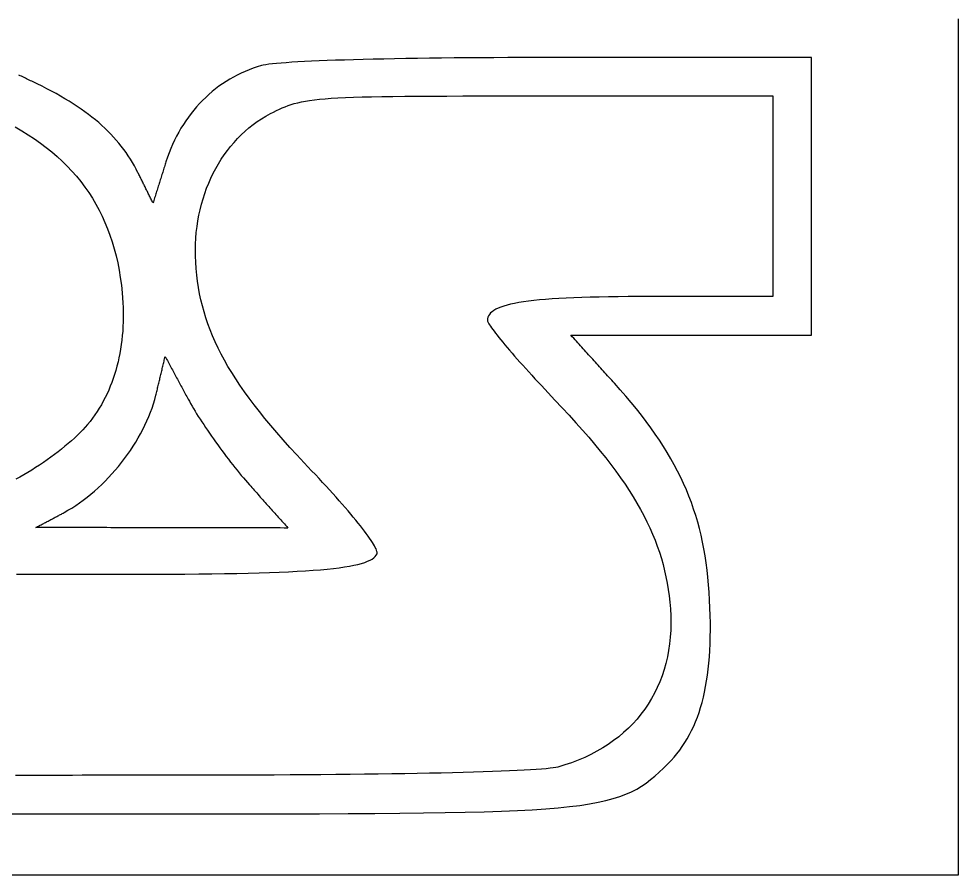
# Model space of a CAD drawing. Extents: x 0 to 124, y 0 to 63.
# Drawn here: x 89.55 to 123.9, y 0 to 31.33 of the extents above; entities that cross this region are included whole.
import ezdxf

# ---------------------------------------------------------------- set-up
doc = ezdxf.new("R2010")
doc.units = 0
doc.layers.get('0').update_dxf_attribs({"linetype": 'CONTINUOUS'})

msp = doc.modelspace()

# ---------------------------------------------------------------- linework, layer by layer
at = {"color": 7}
for points in [[(123.895556, 31.326667), (123.895556, 30.347708), (123.895556, 29.36875), (123.895556, 28.389792), (123.895556, 27.410833), (123.895556, 26.431875), (123.895556, 25.452917), (123.895556, 24.473958), (123.895556, 23.495), (123.895556, 22.516042), (123.895556, 21.537083), (123.895556, 20.558125), (123.895556, 19.579167), (123.895556, 18.600208), (123.895556, 17.62125), (123.895556, 16.642292), (123.895556, 15.663333), (123.895556, 14.684375), (123.895556, 13.705417), (123.895556, 12.726458), (123.895556, 11.7475), (123.895556, 10.768542), (123.895556, 9.789583), (123.895556, 8.810625), (123.895556, 7.831667), (123.895556, 6.852708), (123.895556, 5.87375), (123.895556, 4.894792), (123.895556, 3.915833), (123.895556, 2.936875), (123.895556, 1.957917), (123.895556, 0.978958), (123.895556, 0), (121.959686, 0), (120.023819, 0), (118.08795, 0), (116.152083, 0), (114.216214, 0), (112.280347, 0), (110.344478, 0), (108.408611, 0), (106.472742, 0), (104.536875, 0), (102.601006, 0), (100.665139, 0), (98.729269, 0), (96.793403, 0), (94.857533, 0), (92.921667, 0), (90.985797, 0), (89.049931, 0)], [(89.188189, 2.24037), (89.576848, 2.240621), (89.965508, 2.240873), (90.354167, 2.241127), (90.742827, 2.241378), (91.131487, 2.241629), (91.520146, 2.241883), (91.908806, 2.242134), (92.297465, 2.242388), (92.686125, 2.242639), (93.074784, 2.242891), (93.463444, 2.243145), (93.852103, 2.243396), (94.240765, 2.243647), (94.629425, 2.243901), (95.018084, 2.244152), (95.406744, 2.244406), (95.795403, 2.244657), (96.184063, 2.244908), (96.572722, 2.245162), (96.961382, 2.245414), (98.227112, 2.246543), (99.417833, 2.248236), (100.53617, 2.251058), (101.584746, 2.255066), (102.566186, 2.260625), (103.483114, 2.26802), (104.338157, 2.277587), (105.133939, 2.289581), (105.873088, 2.304313), (106.558222, 2.322065), (107.191971, 2.343147), (107.776956, 2.367842), (108.315809, 2.396456), (108.811145, 2.429279), (109.265596, 2.4666), (109.681787, 2.508718), (110.062338, 2.555923), (110.409878, 2.608515), (110.727031, 2.666786), (111.016418, 2.731028), (111.280672, 2.801535), (111.522409, 2.878607), (111.744258, 2.962532), (111.948847, 3.053608), (112.138794, 3.152126), (112.316729, 3.258385), (112.485275, 3.372674), (112.647059, 3.495294), (112.8047, 3.62653), (112.960831, 3.766685), (113.118071, 3.916048), (113.279045, 4.074916), (113.394022, 4.194113), (113.50436, 4.31717), (113.610086, 4.444193), (113.711226, 4.575296), (113.807805, 4.710588), (113.899852, 4.850184), (113.987391, 4.99419), (114.070455, 5.142718), (114.149065, 5.295883), (114.223247, 5.453792), (114.293032, 5.616555), (114.358443, 5.784286), (114.41951, 5.957096), (114.476257, 6.135093), (114.528711, 6.318391), (114.5769, 6.507102), (114.620851, 6.70133), (114.660587, 6.901194), (114.696139, 7.106801), (114.727533, 7.318262), (114.754796, 7.535689), (114.777938, 7.759192), (114.797016, 7.988881), (114.812031, 8.22487), (114.823037, 8.467268), (114.830036, 8.716188), (114.833056, 8.971737), (114.83221, 9.234029), (114.827384, 9.503173), (114.818663, 9.779282), (114.806076, 10.062467), (114.78965, 10.352837), (114.770064, 10.627154), (114.745793, 10.896925), (114.716719, 11.162374), (114.682736, 11.423729), (114.64375, 11.681214), (114.599656, 11.935056), (114.550351, 12.185478), (114.495733, 12.432707), (114.435699, 12.676973), (114.370147, 12.918494), (114.298976, 13.157502), (114.222082, 13.394222), (114.139362, 13.628875), (114.050716, 13.861692), (113.956042, 14.092894), (113.855235, 14.32271), (113.748194, 14.551366), (113.634817, 14.779089), (113.515002, 15.0061), (113.388643, 15.232626), (113.255643, 15.458894), (113.115898, 15.685132), (112.969306, 15.911562), (112.81576, 16.138412), (112.655164, 16.365906), (112.487411, 16.594272), (112.312403, 16.823732), (112.130036, 17.054514), (111.940205, 17.286845), (111.74281, 17.520948), (111.537748, 17.75705), (111.324918, 17.995378), (111.275261, 18.05025), (111.225604, 18.105126), (111.175944, 18.159998), (111.126287, 18.214871), (111.07663, 18.269743), (111.026973, 18.324618), (110.977316, 18.379491), (110.927657, 18.434363), (110.878, 18.489239), (110.828343, 18.544111), (110.778686, 18.598983), (110.729029, 18.653856), (110.679372, 18.708731), (110.629712, 18.763604), (110.580055, 18.818476), (110.530398, 18.873351), (110.480741, 18.928224), (110.431084, 18.983096), (110.381424, 19.037969), (110.331767, 19.092844), (110.28211, 19.147717), (110.232453, 19.202589), (110.182796, 19.257462), (110.133136, 19.312337), (110.083479, 19.367209), (110.033822, 19.422082), (109.984165, 19.476957), (109.934508, 19.53183), (109.884851, 19.586702), (109.835191, 19.641574), (109.785534, 19.69645), (109.735877, 19.751322), (109.87332, 19.751322), (110.010759, 19.751322), (110.148201, 19.751322), (110.285643, 19.751322), (110.423086, 19.751322), (110.560525, 19.751322), (110.697967, 19.751322), (110.83541, 19.751322), (110.972849, 19.751322), (111.110291, 19.751322), (111.247733, 19.751322), (111.385176, 19.751322), (111.522615, 19.751322), (111.660057, 19.751322), (111.797499, 19.751322), (111.934939, 19.751322), (112.072381, 19.751322), (112.209823, 19.751322), (112.347265, 19.751322), (112.484705, 19.751322), (112.622147, 19.751322), (112.759589, 19.751322), (112.897032, 19.751322), (113.034471, 19.751322), (113.171913, 19.751322), (113.309355, 19.751322), (113.446795, 19.751322), (113.584237, 19.751322), (113.721679, 19.751322), (113.859121, 19.751322), (113.996561, 19.751322), (114.134003, 19.751322), (114.271445, 19.751322), (114.408885, 19.751322), (114.546327, 19.751322), (114.683769, 19.751322), (114.821209, 19.751322), (114.958651, 19.751322), (115.096093, 19.751322), (115.233535, 19.751322), (115.370975, 19.751322), (115.508417, 19.751322), (115.645859, 19.751322), (115.783298, 19.751322), (115.920741, 19.751322), (116.058183, 19.751322), (116.195622, 19.751322), (116.333065, 19.751322), (116.470507, 19.751322), (116.607946, 19.751322), (116.745388, 19.751322), (116.882831, 19.751322), (117.02027, 19.751322), (117.157712, 19.751322), (117.295154, 19.751322), (117.432594, 19.751322), (117.570036, 19.751322), (117.707478, 19.751322), (117.844921, 19.751322), (117.98236, 19.751322), (118.119802, 19.751322), (118.257244, 19.751322), (118.394684, 19.751322), (118.532126, 19.751322), (118.532126, 19.910072), (118.532126, 20.068822), (118.532126, 20.227572), (118.532126, 20.386322), (118.532126, 20.545072), (118.532126, 20.703822), (118.532126, 20.862572), (118.532126, 21.021322), (118.532126, 21.180072), (118.532126, 21.338822), (118.532126, 21.497572), (118.532126, 21.656322), (118.532126, 21.815072), (118.532126, 21.973822), (118.532126, 22.132572), (118.532126, 22.291322), (118.532126, 22.450072), (118.532126, 22.608822), (118.532126, 22.767572), (118.532126, 22.926322), (118.532126, 23.085072), (118.532126, 23.243822), (118.532126, 23.402572), (118.532126, 23.561322), (118.532126, 23.720072), (118.532126, 23.878822), (118.532126, 24.037572), (118.532126, 24.196322), (118.532126, 24.355072), (118.532126, 24.513822), (118.532126, 24.672572), (118.532126, 24.831322), (118.532126, 24.990072), (118.532126, 25.148822), (118.532126, 25.307572), (118.532126, 25.466322), (118.532126, 25.625072), (118.532126, 25.783822), (118.532126, 25.942572), (118.532126, 26.101322), (118.532126, 26.260072), (118.532126, 26.418822), (118.532126, 26.577572), (118.532126, 26.736322), (118.532126, 26.895072), (118.532126, 27.053822), (118.532126, 27.212572), (118.532126, 27.371322), (118.532126, 27.530072), (118.532126, 27.688822), (118.532126, 27.847572), (118.532126, 28.006322), (118.532126, 28.165072), (118.532126, 28.323822), (118.532126, 28.482572), (118.532126, 28.641322), (118.532126, 28.800072), (118.532126, 28.958822), (118.532126, 29.117572), (118.532126, 29.276322), (118.532126, 29.435072), (118.532126, 29.593822), (118.532126, 29.752572), (118.532126, 29.911322), (118.234469, 29.911269), (117.936812, 29.911218), (117.639158, 29.911164), (117.341501, 29.911111), (117.043844, 29.911057), (116.746187, 29.911003), (116.448533, 29.910953), (116.150876, 29.910899), (115.853219, 29.910845), (115.555562, 29.910794), (115.257908, 29.910741), (114.960251, 29.910687), (114.662594, 29.910634), (114.364937, 29.910583), (114.067283, 29.910529), (113.769626, 29.910476), (113.471969, 29.910422), (113.174312, 29.910368), (112.876658, 29.910318), (112.579001, 29.910264), (112.281344, 29.91021), (111.983687, 29.910157), (111.686033, 29.910106), (111.388376, 29.910052), (111.090719, 29.909999), (110.793062, 29.909948), (110.495408, 29.909894), (110.197751, 29.909841), (109.900094, 29.909787), (109.602437, 29.909733), (109.304783, 29.909683), (109.007126, 29.909629), (108.470421, 29.909347), (107.943481, 29.908218), (107.426659, 29.906524), (106.920304, 29.903984), (106.424764, 29.900936), (105.940395, 29.897268), (105.467543, 29.892978), (105.006561, 29.888067), (104.557802, 29.882536), (104.121614, 29.876411), (103.698348, 29.869723), (103.288355, 29.862441), (102.891986, 29.854624), (102.509591, 29.846242), (102.141523, 29.837324), (101.78813, 29.827869), (101.449765, 29.817878), (101.126776, 29.80738), (100.819518, 29.796373), (100.528338, 29.784887), (100.253589, 29.77292), (99.995624, 29.760474), (99.754787, 29.747549), (99.531433, 29.734171), (99.325913, 29.720371), (99.138577, 29.706118), (98.969777, 29.691443), (98.819863, 29.676344), (98.689186, 29.66085), (98.578095, 29.644961), (98.486943, 29.628705), (98.41608, 29.612054), (98.263931, 29.567022), (98.113791, 29.517035), (97.96574, 29.462163), (97.819854, 29.402487), (97.676211, 29.338087), (97.534886, 29.269038), (97.395959, 29.19542), (97.259507, 29.117313), (97.125607, 29.034791), (96.994337, 28.947934), (96.865774, 28.856819), (96.739993, 28.761526), (96.617077, 28.66213), (96.497101, 28.558713), (96.38014, 28.45135), (96.266274, 28.340121), (96.155581, 28.225101), (96.048136, 28.106373), (95.944022, 27.98401), (95.843308, 27.858093), (95.746077, 27.7287), (95.652407, 27.595909), (95.562373, 27.459796), (95.476052, 27.320443), (95.393525, 27.177924), (95.314867, 27.03232), (95.240154, 26.883704), (95.169466, 26.732162), (95.102881, 26.577764), (95.040473, 26.420595), (94.982324, 26.26073), (94.928507, 26.098246), (94.913634, 26.051078), (94.898761, 26.00391), (94.883888, 25.95674), (94.869015, 25.909572), (94.854142, 25.862404), (94.839268, 25.815236), (94.824395, 25.768066), (94.809522, 25.720898), (94.794649, 25.67373), (94.779776, 25.626562), (94.764903, 25.579395), (94.75003, 25.532224), (94.735157, 25.485056), (94.720284, 25.437888), (94.70541, 25.390721), (94.690537, 25.343553), (94.675664, 25.296382), (94.660791, 25.249214), (94.645918, 25.202047), (94.631045, 25.154879), (94.616172, 25.107708), (94.601299, 25.06054), (94.586426, 25.013372), (94.571552, 24.966205), (94.556679, 24.919037), (94.541806, 24.871866), (94.526933, 24.824698), (94.51206, 24.777531), (94.497187, 24.730363), (94.482314, 24.683192), (94.467441, 24.636024), (94.452568, 24.588857), (94.435437, 24.623497), (94.418306, 24.658139), (94.401175, 24.692779), (94.384044, 24.727419), (94.366913, 24.762062), (94.349782, 24.796702), (94.332651, 24.831342), (94.31552, 24.865985), (94.29839, 24.900625), (94.281259, 24.935265), (94.264128, 24.969907), (94.246997, 25.004547), (94.229866, 25.039187), (94.212735, 25.07383), (94.195604, 25.10847), (94.178473, 25.14311), (94.161342, 25.177753), (94.144212, 25.212393), (94.127081, 25.247036), (94.10995, 25.281676), (94.092819, 25.316315), (94.075688, 25.350958), (94.058557, 25.385598), (94.041426, 25.420238), (94.024295, 25.454881), (94.007164, 25.489521), (93.990034, 25.524161), (93.972903, 25.558804), (93.955772, 25.593444), (93.938641, 25.628084), (93.92151, 25.662726), (93.904379, 25.697366), (93.83916, 25.825171), (93.770939, 25.950946), (93.699658, 26.074743), (93.625256, 26.196609), (93.547667, 26.316604), (93.466836, 26.434776), (93.382703, 26.551179), (93.295202, 26.665863), (93.204276, 26.778884), (93.109861, 26.890291), (93.011902, 27.000141), (92.910333, 27.10848), (92.805098, 27.215363), (92.696132, 27.320844), (92.583376, 27.424975), (92.466767, 27.527806), (92.346247, 27.629392), (92.221756, 27.729784), (92.093232, 27.829036), (91.960616, 27.927196), (91.823843, 28.024322), (91.682856, 28.120461), (91.537593, 28.215672), (91.387993, 28.310002), (91.233995, 28.403502), (91.075542, 28.496229), (90.912567, 28.588233), (90.745014, 28.679569), (90.572822, 28.770286), (90.395928, 28.860437), (90.214273, 28.950076), (90.027794, 29.039253), (89.979286, 29.062085), (89.930781, 29.084916), (89.882272, 29.107776), (89.833767, 29.130608), (89.785258, 29.15344), (89.736753, 29.176272), (89.688244, 29.199132), (89.639739, 29.221963), (89.591231, 29.244795), (89.542725, 29.267627)], [(89.466219, 11.006802), (89.638928, 11.006881), (89.811637, 11.00696), (89.984343, 11.007039), (90.157051, 11.007118), (90.32976, 11.007197), (90.502469, 11.007279), (90.675175, 11.007358), (90.847883, 11.007437), (91.020592, 11.007516), (91.193301, 11.007595), (91.366007, 11.007674), (91.538715, 11.007753), (91.711424, 11.007832), (91.88413, 11.007914), (92.056839, 11.007993), (92.229547, 11.008072), (92.402256, 11.008151), (92.574962, 11.00823), (92.747671, 11.008309), (92.920379, 11.008388), (93.093085, 11.008467), (93.265794, 11.008546), (93.438503, 11.008628), (93.611211, 11.008707), (93.783917, 11.008786), (93.956626, 11.008865), (94.533601, 11.009712), (95.087002, 11.011687), (95.617216, 11.014792), (96.124632, 11.019082), (96.609631, 11.024585), (97.072602, 11.03133), (97.51393, 11.039373), (97.934006, 11.048743), (98.333213, 11.059468), (98.711935, 11.071575), (99.070563, 11.085122), (99.409481, 11.100108), (99.729075, 11.116589), (100.029735, 11.134595), (100.311842, 11.154153), (100.575787, 11.175292), (100.821953, 11.198067), (101.050728, 11.222479), (101.262499, 11.248585), (101.457652, 11.276412), (101.636573, 11.305994), (101.799649, 11.337363), (101.947266, 11.370556), (102.079809, 11.405602), (102.197667, 11.442533), (102.301223, 11.481387), (102.390868, 11.522196), (102.466986, 11.564993), (102.529964, 11.609809), (102.580186, 11.656678), (102.61804, 11.705635), (102.64392, 11.756715), (102.648831, 11.780732), (102.64742, 11.810712), (102.639997, 11.846506), (102.626563, 11.887979), (102.607231, 11.934992), (102.582113, 11.987409), (102.55132, 12.045089), (102.51495, 12.107901), (102.473119, 12.175699), (102.425929, 12.248354), (102.373492, 12.325723), (102.315916, 12.407669), (102.253307, 12.494057), (102.185775, 12.584746), (102.113427, 12.679604), (102.036375, 12.778489), (101.954719, 12.881263), (101.868576, 12.98779), (101.778051, 13.097936), (101.68325, 13.211556), (101.584283, 13.32852), (101.48126, 13.448685), (101.374284, 13.571917), (101.263469, 13.698076), (101.148921, 13.827026), (101.030749, 13.958632), (100.909058, 14.09275), (100.783957, 14.229249), (100.65556, 14.367987), (100.523968, 14.50883), (100.389292, 14.651637), (100.251641, 14.796273), (99.975825, 15.087205), (99.711055, 15.37151), (99.457154, 15.649516), (99.213943, 15.921544), (98.981243, 16.18792), (98.758874, 16.448958), (98.546654, 16.70499), (98.344408, 16.956337), (98.151953, 17.203318), (97.969112, 17.446261), (97.795703, 17.685487), (97.631549, 17.921317), (97.476471, 18.154077), (97.330288, 18.384088), (97.19282, 18.611675), (97.063887, 18.837156), (96.943316, 19.06086), (96.830918, 19.283107), (96.726521, 19.504223), (96.629945, 19.724525), (96.541008, 19.94434), (96.459528, 20.16399), (96.385332, 20.383799), (96.318239, 20.604088), (96.258064, 20.825181), (96.204636, 21.047402), (96.157767, 21.271072), (96.117286, 21.496517), (96.08301, 21.724056), (96.054756, 21.954013), (96.032348, 22.186714), (96.015612, 22.422479), (96.006101, 22.643606), (96.003561, 22.863203), (96.00802, 23.081096), (96.019309, 23.297103), (96.037371, 23.51105), (96.062094, 23.722759), (96.093387, 23.932049), (96.131168, 24.138746), (96.175347, 24.342669), (96.225834, 24.543642), (96.282538, 24.741488), (96.345372, 24.936027), (96.414248, 25.12708), (96.489074, 25.314475), (96.569758, 25.49803), (96.656214, 25.677566), (96.748354, 25.852907), (96.846085, 26.023878), (96.949319, 26.190296), (97.057966, 26.351986), (97.171939, 26.508769), (97.291144, 26.660469), (97.415494, 26.806906), (97.544901, 26.947904), (97.679273, 27.083286), (97.818521, 27.212871), (97.962556, 27.336485), (98.11129, 27.453948), (98.264633, 27.565082), (98.422491, 27.669707), (98.58478, 27.76765), (98.751409, 27.858731), (98.862766, 27.916099), (98.96996, 27.969961), (99.074667, 28.020433), (99.178564, 28.067627), (99.283328, 28.111645), (99.390626, 28.152604), (99.50214, 28.190611), (99.619545, 28.225778), (99.74451, 28.258214), (99.878715, 28.288031), (100.023834, 28.31535), (100.18154, 28.34027), (100.353509, 28.362876), (100.541418, 28.383309), (100.746941, 28.401682), (100.97175, 28.418079), (101.217524, 28.432641), (101.485934, 28.445454), (101.778658, 28.456659), (102.097368, 28.466339), (102.443743, 28.474608), (102.819454, 28.481579), (103.226178, 28.487364), (103.66559, 28.492077), (104.139365, 28.495831), (104.649177, 28.49871), (105.196702, 28.500967), (105.783614, 28.502379), (106.411587, 28.503225), (107.082299, 28.50379), (107.797422, 28.504044), (108.558632, 28.504106), (108.826238, 28.504106), (109.093844, 28.504106), (109.361449, 28.504106), (109.629055, 28.504106), (109.896661, 28.504106), (110.164267, 28.504106), (110.431873, 28.504106), (110.699479, 28.504106), (110.967085, 28.504106), (111.234691, 28.504106), (111.502297, 28.504106), (111.769903, 28.504106), (112.037509, 28.504106), (112.305115, 28.504106), (112.572721, 28.504106), (112.840327, 28.504106), (113.107933, 28.504106), (113.375538, 28.504106), (113.643144, 28.504106), (113.91075, 28.504106), (114.178356, 28.504106), (114.445962, 28.504106), (114.713568, 28.504106), (114.981174, 28.504106), (115.24878, 28.504106), (115.516386, 28.504106), (115.783992, 28.504106), (116.051598, 28.504106), (116.319204, 28.504106), (116.58681, 28.504106), (116.854416, 28.504106), (117.122022, 28.504106), (117.122022, 28.389453), (117.122022, 28.2748), (117.122022, 28.160147), (117.122022, 28.045495), (117.122022, 27.930842), (117.122022, 27.816189), (117.122022, 27.701536), (117.122022, 27.586884), (117.122022, 27.472231), (117.122022, 27.357578), (117.122022, 27.242925), (117.122022, 27.128272), (117.122022, 27.01362), (117.122022, 26.898967), (117.122022, 26.784314), (117.122022, 26.669661), (117.122022, 26.555009), (117.122022, 26.440356), (117.122022, 26.325703), (117.122022, 26.21105), (117.122022, 26.096397), (117.122022, 25.981745), (117.122022, 25.867092), (117.122022, 25.752439), (117.122022, 25.637786), (117.122022, 25.523134), (117.122022, 25.408481), (117.122022, 25.293828), (117.122022, 25.179175), (117.122022, 25.064522), (117.122022, 24.94987), (117.122022, 24.835217), (117.122022, 24.720564), (117.122022, 24.605911), (117.122022, 24.491259), (117.122022, 24.376606), (117.122022, 24.261953), (117.122022, 24.1473), (117.122022, 24.032647), (117.122022, 23.917995), (117.122022, 23.803342), (117.122022, 23.688689), (117.122022, 23.574036), (117.122022, 23.459384), (117.122022, 23.344731), (117.122022, 23.230078), (117.122022, 23.115425), (117.122022, 23.000772), (117.122022, 22.88612), (117.122022, 22.771467), (117.122022, 22.656814), (117.122022, 22.542161), (117.122022, 22.427509), (117.122022, 22.312856), (117.122022, 22.198203), (117.122022, 22.08355), (117.122022, 21.968897), (117.122022, 21.854245), (117.122022, 21.739592), (117.122022, 21.624939), (117.122022, 21.510286), (117.122022, 21.395634), (117.122022, 21.280981), (117.122022, 21.166328), (116.981483, 21.166328), (116.840948, 21.166328), (116.70041, 21.166328), (116.559874, 21.166328), (116.419336, 21.166328), (116.278801, 21.166328), (116.138263, 21.166328), (115.997724, 21.166328), (115.857189, 21.166328), (115.716651, 21.166328), (115.576115, 21.166328), (115.435577, 21.166328), (115.295042, 21.166328), (115.154504, 21.166328), (115.013968, 21.166328), (114.87343, 21.166328), (114.732892, 21.166328), (114.592357, 21.166328), (114.451818, 21.166328), (114.311283, 21.166328), (114.170745, 21.166328), (114.030209, 21.166328), (113.889671, 21.166328), (113.749133, 21.166328), (113.608598, 21.166328), (113.468059, 21.166328), (113.327524, 21.166328), (113.186986, 21.166328), (113.04645, 21.166328), (112.905912, 21.166328), (112.765377, 21.166328), (112.624839, 21.166328), (112.220022, 21.165764), (111.831777, 21.163788), (111.459856, 21.160345), (111.104016, 21.155491), (110.764018, 21.149169), (110.439612, 21.141323), (110.130556, 21.131953), (109.836607, 21.121003), (109.557521, 21.108444), (109.293053, 21.09422), (109.042962, 21.078331), (108.807001, 21.06072), (108.584926, 21.04136), (108.376497, 21.020193), (108.181464, 20.997192), (107.999592, 20.972328), (107.830628, 20.945574), (107.674334, 20.91688), (107.530462, 20.88622), (107.398772, 20.85355), (107.279019, 20.818836), (107.170959, 20.782046), (107.074346, 20.743139), (106.98894, 20.702081), (106.914493, 20.658839), (106.850764, 20.613373), (106.797509, 20.565649), (106.754484, 20.515631), (106.721444, 20.463281), (106.698132, 20.408567), (106.684332, 20.351454), (106.679788, 20.291899), (106.683005, 20.27189), (106.692601, 20.245445), (106.708377, 20.212747), (106.730193, 20.173978), (106.757879, 20.129328), (106.791291, 20.078977), (106.830263, 20.023114), (106.87464, 19.961928), (106.92426, 19.895603), (106.978969, 19.824327), (107.038608, 19.748286), (107.103014, 19.667666), (107.172034, 19.582655), (107.245508, 19.493436), (107.323277, 19.400201), (107.405184, 19.303134), (107.49107, 19.20242), (107.580777, 19.098246), (107.674144, 18.990801), (107.77102, 18.880269), (107.87124, 18.766835), (107.974646, 18.650692), (108.081083, 18.532021), (108.190391, 18.411009), (108.302411, 18.287845), (108.416987, 18.162713), (108.53396, 18.035801), (108.65317, 17.907296), (108.774461, 17.777384), (108.897674, 17.646249), (109.02265, 17.514082), (109.14923, 17.381068), (109.416347, 17.09873), (109.67322, 16.821966), (109.920001, 16.550502), (110.156845, 16.284067), (110.383898, 16.022382), (110.601317, 15.765173), (110.809249, 15.512167), (111.007852, 15.263086), (111.197274, 15.01766), (111.377668, 14.775612), (111.549185, 14.536663), (111.71198, 14.300544), (111.8662, 14.06698), (112.012002, 13.835693), (112.149534, 13.60641), (112.27895, 13.378855), (112.400401, 13.152755), (112.514038, 12.927832), (112.620018, 12.703816), (112.718488, 12.480428), (112.809601, 12.257397), (112.893509, 12.034447), (112.970366, 11.811299), (113.040321, 11.587683), (113.103527, 11.363325), (113.160135, 11.137945), (113.2103, 10.911273), (113.254172, 10.683034), (113.291902, 10.452949), (113.323641, 10.220746), (113.349549, 9.986151), (113.369756, 9.74889), (113.384177, 9.483544), (113.388439, 9.222334), (113.382625, 8.965393), (113.366849, 8.712849), (113.341195, 8.464832), (113.305759, 8.221475), (113.260632, 7.982904), (113.205903, 7.749252), (113.141669, 7.520649), (113.068021, 7.297225), (112.98505, 7.07911), (112.892848, 6.866433), (112.791511, 6.659324), (112.681125, 6.457913), (112.56179, 6.262333), (112.433594, 6.072714), (112.296631, 5.889182), (112.150993, 5.71187), (111.996773, 5.540908), (111.83406, 5.376426), (111.662952, 5.218554), (111.48354, 5.067421), (111.295913, 4.923158), (111.100167, 4.785896), (110.896394, 4.655766), (110.684685, 4.532895), (110.465133, 4.417418), (110.237831, 4.30946), (110.00287, 4.209153), (109.760345, 4.116626), (109.510347, 4.03201), (109.252969, 3.955438), (109.183833, 3.939944), (109.089382, 3.924704), (108.970134, 3.909746), (108.826621, 3.895098), (108.659362, 3.880762), (108.468882, 3.866735), (108.255711, 3.853047), (108.020366, 3.839726), (107.763375, 3.826772), (107.485262, 3.814185), (107.186552, 3.801993), (106.867765, 3.790196), (106.529434, 3.778823), (106.172076, 3.767873), (105.796218, 3.757346), (105.402383, 3.747299), (104.991097, 3.737703), (104.562884, 3.728587), (104.118269, 3.719951), (103.657775, 3.711823), (103.181926, 3.704232), (102.691249, 3.697148), (102.186268, 3.6906), (101.667504, 3.684617), (101.135485, 3.679198), (100.590734, 3.674372), (100.033774, 3.670139), (99.46513, 3.666498), (98.88533, 3.663479), (98.294892, 3.661221), (97.694346, 3.659528), (97.084216, 3.658399), (96.735846, 3.658116), (96.387479, 3.657552), (96.03911, 3.65727), (95.690743, 3.656988), (95.342374, 3.656423), (94.994007, 3.656141), (94.645638, 3.655859), (94.297271, 3.655576), (93.948902, 3.655294), (93.600535, 3.655012), (93.252166, 3.65473), (92.903799, 3.654448), (92.555429, 3.654165), (92.207063, 3.653883), (91.858693, 3.653601), (91.510327, 3.653319), (91.161957, 3.653036), (90.813591, 3.652754), (90.465221, 3.652472), (90.116854, 3.65219), (89.768485, 3.651908), (89.420118, 3.651625)], [(89.410636, 27.371825), (89.654106, 27.23064), (89.889567, 27.084946), (90.117049, 26.934708), (90.336579, 26.77988), (90.548189, 26.620428), (90.751905, 26.456307), (90.947759, 26.287482), (91.135778, 26.113907), (91.315994, 25.935545), (91.488432, 25.752354), (91.653125, 25.564296), (91.810103, 25.371329), (91.95939, 25.173412), (92.101018, 24.970509), (92.235017, 24.762576), (92.361416, 24.549571), (92.480245, 24.331459), (92.591531, 24.108198), (92.695302, 23.879745), (92.791593, 23.646065), (92.880425, 23.407113), (92.961835, 23.16285), (93.035848, 22.913236), (93.102495, 22.658231), (93.161804, 22.397796), (93.213803, 22.131889), (93.258524, 21.86047), (93.295995, 21.5835), (93.326243, 21.300937), (93.341286, 21.121009), (93.352659, 20.942492), (93.36042, 20.765437), (93.364541, 20.589892), (93.365105, 20.415905), (93.362029, 20.243526), (93.35534, 20.072807), (93.345096, 19.903796), (93.331295, 19.736539), (93.313938, 19.571089), (93.293054, 19.407494), (93.268642, 19.245803), (93.24073, 19.086068), (93.209316, 18.928334), (93.174419, 18.772652), (93.136054, 18.619069), (93.094231, 18.46764), (93.048966, 18.318409), (93.000268, 18.171428), (92.948153, 18.026747), (92.892634, 17.884411), (92.833723, 17.744474), (92.771434, 17.606981), (92.705778, 17.471985), (92.636769, 17.339536), (92.564421, 17.209677), (92.488743, 17.082462), (92.409755, 16.957943), (92.327464, 16.836164), (92.241883, 16.717177), (92.153031, 16.601028), (92.060914, 16.487769), (91.976386, 16.390072), (91.885852, 16.29132), (91.789622, 16.191713), (91.688014, 16.091453), (91.581337, 15.990739), (91.469901, 15.889769), (91.354021, 15.78875), (91.234009, 15.687875), (91.110175, 15.587351), (90.982836, 15.487373), (90.852297, 15.388144), (90.718877, 15.289866), (90.582885, 15.192739), (90.444633, 15.096958), (90.304433, 15.002733), (90.162597, 14.910254), (90.01944, 14.819729), (89.875269, 14.731357), (89.730402, 14.645335), (89.585148, 14.561868), (89.439817, 14.481155)]]:
    msp.add_lwpolyline(points, dxfattribs=at)
msp.add_lwpolyline([(91.199414, 13.268822), (91.342478, 13.347531), (91.484814, 13.432014), (91.626247, 13.522051), (91.766607, 13.61742), (91.905717, 13.717902), (92.043408, 13.823275), (92.179504, 13.93332), (92.313836, 14.047814), (92.446229, 14.166537), (92.576509, 14.289272), (92.704505, 14.415793), (92.830043, 14.545883), (92.952954, 14.679323), (93.073059, 14.815888), (93.19019, 14.955359), (93.304171, 15.097517), (93.414833, 15.242139), (93.522001, 15.389008), (93.625501, 15.5379), (93.725162, 15.688595), (93.820813, 15.840874), (93.912275, 15.994513), (93.999383, 16.149297), (94.081958, 16.304999), (94.159829, 16.461407), (94.232826, 16.618291), (94.300774, 16.775436), (94.3635, 16.932619), (94.420831, 17.089622), (94.472596, 17.246222), (94.518618, 17.402198), (94.558731, 17.557332), (94.56937, 17.601734), (94.58001, 17.646139), (94.59065, 17.690541), (94.60129, 17.734943), (94.611958, 17.779345), (94.622597, 17.82375), (94.633237, 17.868152), (94.643905, 17.912554), (94.654545, 17.956956), (94.665185, 18.001361), (94.675853, 18.045763), (94.686493, 18.090165), (94.697132, 18.134567), (94.7078, 18.178972), (94.71844, 18.223374), (94.729108, 18.267776), (94.739748, 18.312178), (94.750388, 18.356583), (94.761027, 18.400985), (94.771667, 18.445387), (94.782307, 18.489789), (94.792975, 18.534194), (94.803615, 18.578596), (94.814255, 18.622998), (94.824923, 18.6674), (94.835562, 18.711805), (94.846202, 18.756207), (94.85687, 18.800609), (94.86751, 18.845011), (94.87815, 18.889416), (94.888789, 18.933818), (94.899429, 18.97822), (94.925619, 18.929415), (94.95181, 18.88061), (94.978, 18.831803), (95.00419, 18.782998), (95.03038, 18.734193), (95.056571, 18.685389), (95.082761, 18.636581), (95.108951, 18.587776), (95.135141, 18.538972), (95.161331, 18.490167), (95.187522, 18.441362), (95.213712, 18.392555), (95.239902, 18.34375), (95.266092, 18.294945), (95.292283, 18.246141), (95.318473, 18.197336), (95.344663, 18.148529), (95.370853, 18.099724), (95.397043, 18.050919), (95.423234, 18.002115), (95.449424, 17.953307), (95.475614, 17.904502), (95.501804, 17.855698), (95.527995, 17.806893), (95.554185, 17.758088), (95.580375, 17.709281), (95.606565, 17.660476), (95.632755, 17.611671), (95.658946, 17.562867), (95.685136, 17.514059), (95.711326, 17.465254), (95.737516, 17.41645), (95.782311, 17.334332), (95.830178, 17.249174), (95.880973, 17.161171), (95.934553, 17.07053), (95.990771, 16.977447), (96.049488, 16.88213), (96.110558, 16.784774), (96.173838, 16.685582), (96.23918, 16.584755), (96.306448, 16.482497), (96.375491, 16.379004), (96.446168, 16.274483), (96.518338, 16.169129), (96.591851, 16.063149), (96.666566, 15.95674), (96.742343, 15.850105), (96.819034, 15.743445), (96.896496, 15.636962), (96.974584, 15.530855), (97.053157, 15.42533), (97.132069, 15.32058), (97.211179, 15.216813), (97.29034, 15.114228), (97.369407, 15.013026), (97.44824, 14.913407), (97.526695, 14.815574), (97.604628, 14.719729), (97.681892, 14.626071), (97.758346, 14.5348), (97.833843, 14.446123), (97.908245, 14.360234), (97.981403, 14.27734), (98.025337, 14.228047), (98.06927, 14.178757), (98.113204, 14.129464), (98.157134, 14.080174), (98.201068, 14.030881), (98.245001, 13.981588), (98.288935, 13.932298), (98.332869, 13.883005), (98.376802, 13.833712), (98.420733, 13.784422), (98.464666, 13.735129), (98.5086, 13.685839), (98.552533, 13.636546), (98.596467, 13.587253), (98.6404, 13.537963), (98.684331, 13.48867), (98.728265, 13.439377), (98.772198, 13.390087), (98.816132, 13.340794), (98.860065, 13.291504), (98.903999, 13.242211), (98.947932, 13.192918), (98.991863, 13.143628), (99.035797, 13.094335), (99.07973, 13.045042), (99.123664, 12.995752), (99.167597, 12.946459), (99.211531, 12.897169), (99.255461, 12.847876), (99.299395, 12.798583), (99.343329, 12.749293), (99.387262, 12.7), (99.243241, 12.700282), (99.09922, 12.700564), (98.955197, 12.700847), (98.811176, 12.701129), (98.667155, 12.701411), (98.523134, 12.701693), (98.379113, 12.701976), (98.23509, 12.702258), (98.091069, 12.70254), (97.947048, 12.702822), (97.803027, 12.703104), (97.659007, 12.703387), (97.514986, 12.703669), (97.370962, 12.703951), (97.226941, 12.704233), (97.08292, 12.704516), (96.9389, 12.704798), (96.794879, 12.70508), (96.650855, 12.705362), (96.506834, 12.705644), (96.362814, 12.705927), (96.218793, 12.706209), (96.074772, 12.706491), (95.930748, 12.706773), (95.786727, 12.707056), (95.642707, 12.707338), (95.498686, 12.70762), (95.354665, 12.707902), (95.210644, 12.708184), (95.06662, 12.708467), (94.9226, 12.708749), (94.778579, 12.709031), (94.634558, 12.709313), (94.490537, 12.709596), (94.346514, 12.709878), (94.202493, 12.71016), (94.058472, 12.710442), (93.914451, 12.710724), (93.770427, 12.711007), (93.626407, 12.711289), (93.482386, 12.711571), (93.338365, 12.711853), (93.194344, 12.712136), (93.05032, 12.712418), (92.9063, 12.7127), (92.762279, 12.712982), (92.618258, 12.713264), (92.474234, 12.713547), (92.330214, 12.713829), (92.186193, 12.714111), (92.042172, 12.714393), (91.898151, 12.714676), (91.754127, 12.714958), (91.610107, 12.71524), (91.466086, 12.715522), (91.322065, 12.715804), (91.178044, 12.716087), (91.034021, 12.716369), (90.89, 12.716651), (90.745979, 12.716933), (90.601958, 12.717216), (90.457934, 12.717498), (90.313914, 12.71778), (90.169893, 12.718062), (90.202063, 12.735052), (90.234231, 12.752042), (90.266401, 12.769032), (90.298569, 12.786021), (90.33074, 12.803011), (90.362907, 12.820001), (90.395078, 12.836991), (90.427246, 12.85398), (90.459416, 12.87097), (90.491584, 12.88796), (90.523754, 12.90495), (90.555922, 12.92194), (90.588092, 12.938929), (90.62026, 12.955919), (90.652431, 12.972909), (90.684598, 12.989899), (90.716769, 13.006888), (90.748939, 13.023878), (90.781107, 13.040868), (90.813278, 13.057858), (90.845445, 13.074848), (90.877616, 13.091837), (90.909783, 13.108827), (90.941954, 13.125817), (90.974122, 13.142807), (91.006292, 13.159796), (91.03846, 13.176786), (91.07063, 13.193776), (91.102798, 13.210766), (91.134969, 13.227756), (91.167136, 13.244745), (91.199307, 13.261735), (91.199307, 13.261735), (91.199307, 13.261735), (91.199307, 13.261735), (91.199307, 13.261735), (91.199307, 13.261735), (91.199307, 13.261735), (91.199307, 13.261735), (91.199307, 13.261735), (91.199307, 13.261735), (91.199307, 13.261735), (91.199307, 13.261735), (91.199307, 13.261735), (91.199307, 13.261735), (91.199307, 13.261735), (91.199307, 13.261735), (91.199307, 13.261735), (91.199307, 13.261732), (91.199307, 13.261732), (91.199307, 13.261732), (91.199307, 13.261732), (91.199307, 13.261732), (91.199307, 13.261732), (91.199307, 13.261732), (91.199307, 13.261732), (91.199307, 13.261732), (91.199307, 13.261732), (91.199307, 13.261732), (91.199307, 13.261732), (91.199307, 13.261732), (91.199307, 13.261732), (91.199307, 13.261732), (91.199414, 13.268822)], close=True, dxfattribs=at)

doc.saveas('drawing.dxf')
